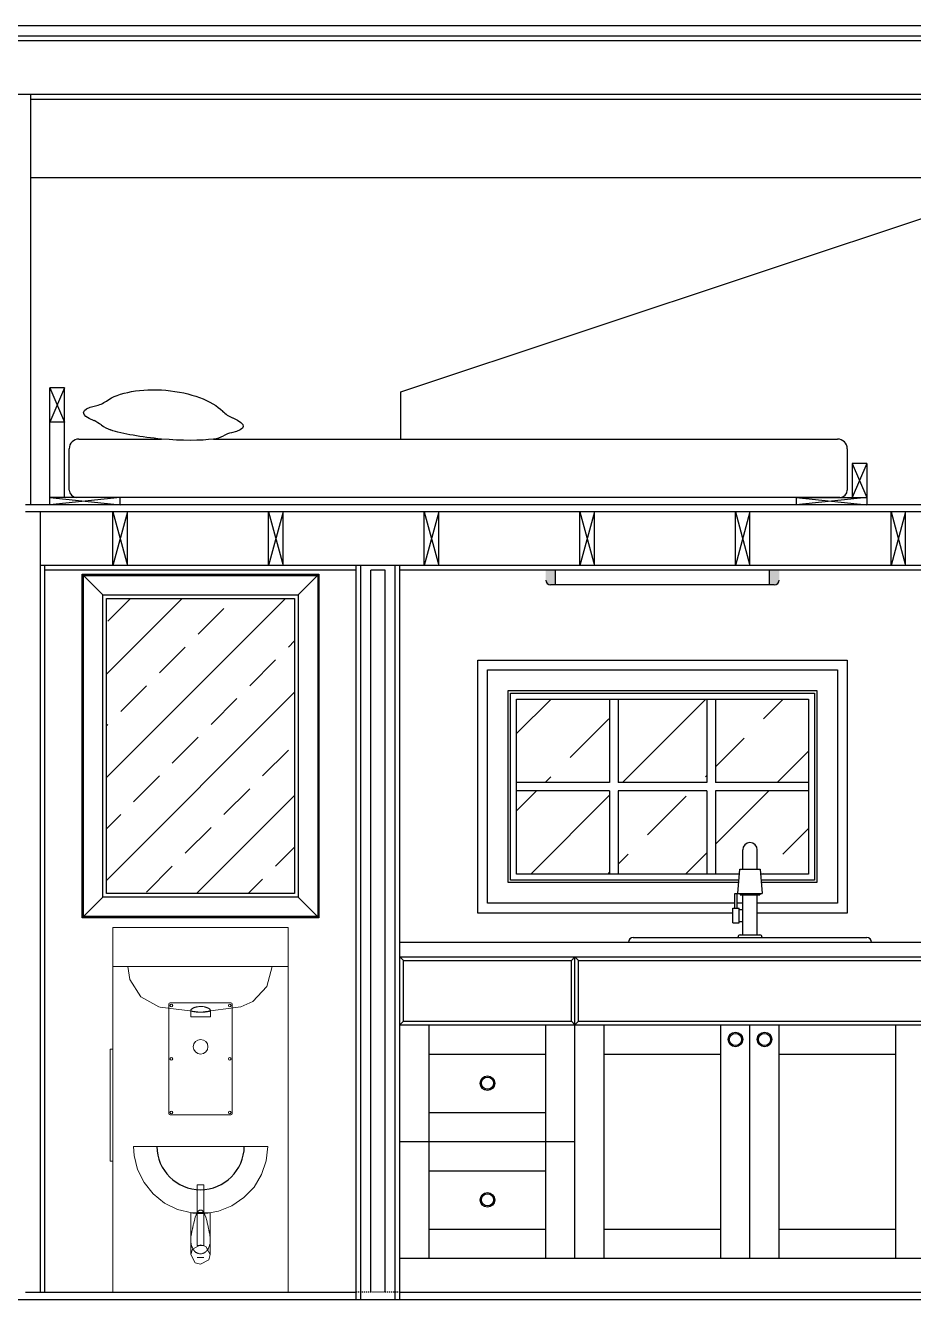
# Model space of a CAD drawing. Header units: inches. Extents: x -177 to 2825, y -2046 to -803.
# Drawn here: x 1730.5 to 1821.8, y -1318.2 to -1187.2 of the extents above; entities that cross this region are included whole.
import ezdxf

# ---------------------------------------------------------------- set-up
doc = ezdxf.new("R2010")
doc.units = ezdxf.units.IN
doc.header["$MEASUREMENT"] = 0
doc.linetypes.add('HIDDEN2', pattern=[0.1875, 0.125, -0.0625])
doc.layers.add('Hidden Line', color=7, linetype='HIDDEN2')
doc.layers.add('P-SANR-FIXT', color=7, linetype='Continuous', lineweight=9)

msp = doc.modelspace()

# ---------------------------------------------------------------- hatches: boundary and pattern name
h = msp.add_hatch(color=256)
h.dxf.hatch_style = 1
h.paths.add_polyline_path([(1784.02, -1243.22), (1785.02, -1243.22), (1785.02, -1244.72), (1784.52, -1244.72, -0.414214), (1784.02, -1244.22)])
h.paths.add_polyline_path([(1807.02, -1243.22), (1808.02, -1243.22), (1808.02, -1244.22, -0.414214), (1807.52, -1244.72), (1807.02, -1244.72)])
at = {"transparency": 33554687}
h = msp.add_hatch(dxfattribs=at)
h.set_pattern_fill('ANSI33', color=256, scale=30)
h.set_pattern_definition([(45, (433.048, -1626.328), (-5.3033, 5.3033), []), (45, (438.3515, -1626.328), (-5.3033, 5.3033), [3.75, -1.875])])
h.paths.add_polyline_path([(1758.2, -1246.12), (1738.85, -1246.12), (1738.85, -1276.47), (1758.2, -1276.47)])
h = msp.add_hatch()
h.set_pattern_fill('ANSI33', color=256, scale=45)
h.set_pattern_definition([(45, (183.589, -1791.476), (-7.95495, 7.95495), []), (45, (191.544, -1791.476), (-7.95495, 7.95495), [5.625, -2.8125])])
h.paths.add_polyline_path([(1801.46, -1265.03), (1801.46, -1256.47), (1811.02, -1256.47), (1811.02, -1265.03)])
h.paths.add_polyline_path([(1811.02, -1265.9), (1811.02, -1274.47), (1806.1, -1274.47), (1806.06, -1273.97), (1805.77, -1273.97), (1805.77, -1271.97, 1), (1804.27, -1271.97), (1804.27, -1273.97), (1803.98, -1273.97), (1803.94, -1274.47), (1801.46, -1274.47), (1801.46, -1265.9)])
h.paths.add_polyline_path([(1800.58, -1265.9), (1800.58, -1274.47), (1791.46, -1274.47), (1791.46, -1265.9)])
h.paths.add_polyline_path([(1800.58, -1256.47), (1800.58, -1265.03), (1791.46, -1265.03), (1791.46, -1256.47)])
h.paths.add_polyline_path([(1781.02, -1256.47), (1790.58, -1256.47), (1790.58, -1265.03), (1781.02, -1265.03)])
h.paths.add_polyline_path([(1781.02, -1274.47), (1781.02, -1265.9), (1790.58, -1265.9), (1790.58, -1274.47)])

# ---------------------------------------------------------------- linework, layer by layer
for p, q in [((1725.52, -1187.19), (1845.52, -1187.19)), ((1725.52, -1188.25), (1858.44, -1188.25)), ((1727.02, -1188.75), (1858.52, -1188.75)), ((1769.1, -1224.88), (1869.77, -1191.33)), ((1727.02, -1194.25), (1858.52, -1194.25)), ((1731.02, -1194.25), (1731.02, -1236.47)), ((1731.02, -1194.75), (1859.5, -1194.75)), ((1731.02, -1194.75), (1859.5, -1194.75)), ((1731.02, -1198.69), (1731.02, -1236.47)), ((1731.02, -1202.83), (1835.27, -1202.83)), ((1733.02, -1236.47), (1733.02, -1224.47)), ((1734.52, -1224.47), (1733.02, -1224.47)), ((1733.02, -1224.47), (1734.52, -1227.97)), ((1734.52, -1224.47), (1733.02, -1227.97)), ((1734.52, -1235.72), (1734.52, -1224.47)), ((1769.13, -1229.72), (1769.1, -1224.88)), ((1734.52, -1227.97), (1733.02, -1227.97)), ((1736.02, -1229.72), (1744.52, -1229.72)), ((1749.86, -1229.72), (1814.02, -1229.72)), ((1735.02, -1234.97), (1735.02, -1230.72)), ((1815.02, -1230.72), (1815.02, -1234.97)), ((1817.02, -1232.22), (1815.52, -1232.22)), ((1815.52, -1232.22), (1815.52, -1235.72)), ((1817.02, -1232.22), (1815.52, -1235.72)), ((1815.52, -1232.22), (1817.02, -1235.72)), ((1817.02, -1232.22), (1817.02, -1235.72)), ((1885.77, -1236.47), (1730.52, -1236.47)), ((1740.27, -1235.72), (1733.02, -1235.72)), ((1733.02, -1235.72), (1740.27, -1236.47)), ((1740.27, -1235.72), (1733.02, -1236.47)), ((1814.27, -1235.72), (1735.77, -1235.72)), ((1740.27, -1236.47), (1740.27, -1235.72)), ((1809.77, -1235.72), (1809.77, -1236.47)), ((1809.77, -1235.72), (1817.02, -1235.72)), ((1809.77, -1235.72), (1817.02, -1236.47)), ((1817.02, -1235.72), (1809.77, -1236.47)), ((1817.02, -1235.72), (1817.02, -1236.47)), ((1732.1, -1237.22), (1730.52, -1237.22)), ((1732.02, -1237.22), (1732.02, -1317.47)), ((1885.02, -1237.22), (1732.1, -1237.22)), ((1739.52, -1242.72), (1739.52, -1237.22)), ((1739.52, -1237.22), (1741.02, -1242.72)), ((1741.02, -1237.22), (1739.52, -1242.72)), ((1741.02, -1242.72), (1741.02, -1237.22)), ((1755.52, -1242.72), (1755.52, -1237.22)), ((1755.52, -1237.22), (1757.02, -1242.72)), ((1757.02, -1237.22), (1755.52, -1242.72)), ((1757.02, -1242.72), (1757.02, -1237.22)), ((1771.52, -1242.72), (1771.52, -1237.22)), ((1771.52, -1237.22), (1773.02, -1242.72)), ((1773.02, -1237.22), (1771.52, -1242.72)), ((1773.02, -1242.72), (1773.02, -1237.22)), ((1787.52, -1242.72), (1787.52, -1237.22)), ((1787.52, -1237.22), (1789.02, -1242.72)), ((1789.02, -1237.22), (1787.52, -1242.72)), ((1789.02, -1242.72), (1789.02, -1237.22)), ((1803.52, -1242.72), (1803.52, -1237.22)), ((1803.52, -1237.22), (1805.02, -1242.72)), ((1805.02, -1237.22), (1803.52, -1242.72)), ((1805.02, -1242.72), (1805.02, -1237.22)), ((1819.52, -1242.72), (1819.52, -1237.22)), ((1819.52, -1237.22), (1821.02, -1242.72)), ((1821.02, -1237.22), (1819.52, -1242.72)), ((1821.02, -1242.72), (1821.02, -1237.22)), ((1885.02, -1242.72), (1732.02, -1242.72)), ((1732.52, -1317.47), (1732.52, -1242.72)), ((1764.52, -1243.22), (1732.52, -1243.22)), ((1764.52, -1318.22), (1764.52, -1242.72)), ((1765.02, -1318.22), (1765.02, -1242.72)), ((1766.02, -1317.47), (1766.02, -1243.22)), ((1767.52, -1243.22), (1766.02, -1243.22)), ((1767.52, -1317.47), (1767.52, -1243.22)), ((1768.52, -1318.22), (1768.52, -1242.72)), ((1769.02, -1318.22), (1769.02, -1242.72)), ((1885.02, -1243.22), (1769.02, -1243.22)), ((1785.02, -1244.72), (1785.02, -1243.22)), ((1807.02, -1244.72), (1807.02, -1243.22)), ((1738.47, -1245.74), (1736.35, -1243.62)), ((1758.57, -1245.74), (1760.7, -1243.62)), ((1807.52, -1244.72), (1784.52, -1244.72)), ((1790.58, -1256.47), (1790.58, -1265.03)), ((1791.46, -1256.47), (1791.46, -1265.03)), ((1800.58, -1256.47), (1800.58, -1265.03)), ((1801.46, -1256.47), (1801.46, -1265.03)), ((1790.58, -1265.03), (1781.02, -1265.03)), ((1800.58, -1265.03), (1791.46, -1265.03)), ((1811.02, -1265.03), (1801.46, -1265.03)), ((1790.58, -1265.9), (1781.02, -1265.9)), ((1790.58, -1265.9), (1790.58, -1274.47)), ((1791.46, -1265.9), (1791.46, -1274.47)), ((1800.58, -1265.9), (1791.46, -1265.9)), ((1800.58, -1265.9), (1800.58, -1274.47)), ((1801.46, -1265.9), (1801.46, -1274.47)), ((1811.02, -1265.9), (1801.46, -1265.9)), ((1804.27, -1273.97), (1804.27, -1271.97)), ((1805.77, -1273.97), (1805.77, -1271.97)), ((1803.77, -1276.47), (1803.98, -1273.97)), ((1803.98, -1273.97), (1806.06, -1273.97)), ((1806.06, -1273.97), (1806.27, -1276.47)), ((1738.47, -1276.84), (1736.35, -1278.97)), ((1758.57, -1276.84), (1760.7, -1278.97)), ((1803.46, -1276.47), (1803.71, -1276.47)), ((1803.46, -1277.97), (1803.46, -1276.47)), ((1803.71, -1277.97), (1803.71, -1276.47)), ((1803.77, -1276.47), (1806.27, -1276.47)), ((1804.02, -1276.47), (1804.02, -1276.59)), ((1804.02, -1276.59), (1806.02, -1276.59)), ((1804.27, -1280.72), (1804.27, -1276.59)), ((1805.77, -1280.72), (1805.77, -1276.59)), ((1806.02, -1276.47), (1806.02, -1276.59)), ((1803.27, -1277.97), (1803.9, -1277.97)), ((1803.27, -1279.47), (1803.27, -1277.97)), ((1803.9, -1279.47), (1803.9, -1277.97)), ((1803.9, -1278.09), (1804.27, -1278.09)), ((1803.27, -1279.47), (1803.9, -1279.47)), ((1803.9, -1279.34), (1804.27, -1279.34)), ((1793.02, -1280.97), (1817.02, -1280.97)), ((1803.77, -1280.97), (1803.77, -1280.97)), ((1804.02, -1280.72), (1806.02, -1280.72)), ((1806.27, -1280.97), (1806.27, -1280.97)), ((1769.02, -1281.47), (1823.02, -1281.47)), ((1792.52, -1281.47), (1792.52, -1281.47)), ((1817.52, -1281.47), (1817.52, -1281.47)), ((1769.02, -1282.97), (1823.02, -1282.97)), ((1769.4, -1283.34), (1769.02, -1282.97)), ((1769.4, -1283.34), (1786.65, -1283.34)), ((1769.4, -1289.59), (1769.4, -1283.34)), ((1786.65, -1283.34), (1787.02, -1282.97)), ((1786.65, -1289.59), (1786.65, -1283.34)), ((1787.02, -1313.97), (1787.02, -1282.97)), ((1787.4, -1283.34), (1787.02, -1282.97)), ((1787.4, -1289.59), (1787.4, -1283.34)), ((1787.4, -1283.34), (1822.65, -1283.34)), ((1769.4, -1289.59), (1769.02, -1289.97)), ((1769.02, -1289.97), (1787.02, -1289.97)), ((1769.4, -1289.59), (1786.65, -1289.59)), ((1772.02, -1313.97), (1772.02, -1289.97)), ((1784.02, -1301.97), (1784.02, -1289.97)), ((1786.65, -1289.59), (1787.02, -1289.97)), ((1787.4, -1289.59), (1787.02, -1289.97)), ((1787.02, -1289.97), (1823.02, -1289.97)), ((1787.4, -1289.59), (1822.65, -1289.59)), ((1790.02, -1313.97), (1790.02, -1289.97)), ((1802.02, -1313.97), (1802.02, -1289.97)), ((1805.02, -1313.97), (1805.02, -1289.97)), ((1808.02, -1313.97), (1808.02, -1289.97)), ((1820.02, -1313.97), (1820.02, -1289.97)), ((1772.02, -1292.97), (1784.02, -1292.97)), ((1790.02, -1292.97), (1802.02, -1292.97)), ((1808.02, -1292.97), (1820.02, -1292.97)), ((1772.02, -1298.97), (1784.02, -1298.97)), ((1769.02, -1301.97), (1787.02, -1301.97)), ((1784.02, -1313.97), (1784.02, -1301.97)), ((1772.02, -1304.97), (1784.02, -1304.97)), ((1772.02, -1310.97), (1784.02, -1310.97)), ((1790.02, -1310.97), (1802.02, -1310.97)), ((1808.02, -1310.97), (1820.02, -1310.97)), ((1769.02, -1313.97), (1787.02, -1313.97)), ((1787.02, -1313.97), (1823.02, -1313.97)), ((1730.52, -1317.47), (1764.52, -1317.47)), ((1769.02, -1317.47), (1897.02, -1317.47)), ((1727.02, -1318.22), (1897.02, -1318.22)), ((1769.02, -1318.22), (2008.52, -1318.22))]:
    msp.add_line(p, q)
for points in [[(1736.35, -1278.97), (1736.35, -1243.62), (1760.7, -1243.62), (1760.7, -1278.97)], [(1736.47, -1278.84), (1736.47, -1243.74), (1760.57, -1243.74), (1760.57, -1278.84)], [(1738.47, -1276.84), (1738.47, -1245.74), (1758.57, -1245.74), (1758.57, -1276.84)], [(1738.85, -1276.47), (1738.85, -1246.12), (1758.2, -1246.12), (1758.2, -1276.47)]]:
    msp.add_lwpolyline(points, close=True)
for points in [[(1803.27, -1278.47), (1777.02, -1278.47), (1777.02, -1252.47), (1815.02, -1252.47), (1815.02, -1278.47), (1805.77, -1278.47)], [(1803.46, -1277.47), (1778.02, -1277.47), (1778.02, -1253.47), (1814.02, -1253.47), (1814.02, -1277.47), (1805.77, -1277.47)], [(1803.87, -1275.34), (1780.15, -1275.34), (1780.15, -1255.59), (1811.9, -1255.59), (1811.9, -1275.34), (1806.18, -1275.34)], [(1803.89, -1275.09), (1780.4, -1275.09), (1780.4, -1255.84), (1811.65, -1255.84), (1811.65, -1275.09), (1806.16, -1275.09)], [(1803.94, -1274.47), (1781.02, -1274.47), (1781.02, -1256.47), (1811.02, -1256.47), (1811.02, -1274.47), (1806.1, -1274.47)], [(1804.27, -1277.47), (1803.71, -1277.47)]]:
    msp.add_lwpolyline(points)
for centre, radius in [((1803.52, -1291.47), 0.75), ((1803.52, -1291.47), 0.625), ((1806.52, -1291.47), 0.75), ((1806.52, -1291.47), 0.625), ((1778.02, -1295.97), 0.75), ((1778.02, -1295.97), 0.625), ((1778.02, -1307.97), 0.75), ((1778.02, -1307.97), 0.625)]:
    msp.add_circle(centre, radius)
for centre, radius, start, end in [((1737.08, -1223.38), 3, 282.0162, 305.9319), ((1752.95, -1224.77), 3, 224.0206, 247.9363), ((1733.5, -1235.65), 8.82, 56.8412, 62.4626), ((1740.19, -1225.93), 3, 231.3675, 251.9671), ((1736.02, -1230.72), 1, 90, 180), ((1749.45, -1226.74), 3, 277.9854, 298.585), ((1752.32, -1232.01), 3, 102.0162, 118.585), ((1814.02, -1230.72), 1, 0, 90), ((1735.77, -1234.97), 0.75, 180, 270), ((1814.27, -1234.97), 0.75, 270, 0), ((1784.52, -1244.22), 0.5, 180, 270), ((1807.52, -1244.22), 0.5, 270, 0), ((1805.02, -1271.97), 0.75, 0, 180), ((1793.02, -1281.47), 0.5, 90, 180), ((1804.02, -1280.97), 0.25, 90, 180), ((1806.02, -1280.97), 0.25, 0, 90), ((1817.02, -1281.47), 0.5, 0, 90), ((1748.52, -1302.42), 4.5, 180.5706, 359.4294)]:
    msp.add_arc(centre, radius, start, end)
at = {"extrusion": (0, 0, -1)}
for centre, major_axis, ratio, start_param, end_param in [((1744.7, -1227.7), (-6.72, 0.59), 0.44486, 6.756826, 8.951138), ((1744.7, -1227.7), (8.21, -0.72), 0.181957, 8.889022, 9.960533), ((1744.7, -1227.7), (8.21, -0.72), 0.181957, 5.74743, 6.818941), ((1744.63, -1228.51), (-6.72, 0.59), 0.179804, 3.802928, 5.62185)]:
    msp.add_ellipse(centre, major_axis=major_axis, ratio=ratio, start_param=start_param, end_param=end_param, dxfattribs=at)
at = {"layer": 'Hidden Line', "ltscale": 0.5}
msp.add_line((1769.02, -1317.47), (1764.52, -1317.47), dxfattribs=at)
at = {"layer": 'P-SANR-FIXT'}
for p, q in [((1739.52, -1317.47), (1739.52, -1279.97)), ((1739.52, -1279.97), (1739.52, -1279.97)), ((1739.52, -1279.97), (1739.52, -1283.97)), ((1757.52, -1279.97), (1739.52, -1279.97)), ((1739.52, -1279.97), (1739.52, -1317.47)), ((1757.52, -1279.97), (1739.52, -1279.97)), ((1739.52, -1279.97), (1739.52, -1279.97)), ((1739.52, -1279.97), (1757.52, -1279.97)), ((1739.52, -1279.97), (1757.52, -1279.97)), ((1739.52, -1283.97), (1739.52, -1279.97)), ((1757.52, -1317.47), (1757.52, -1279.97)), ((1757.52, -1283.97), (1757.52, -1279.97)), ((1757.52, -1279.97), (1757.52, -1279.97)), ((1757.52, -1279.97), (1757.52, -1317.47)), ((1757.52, -1279.97), (1757.52, -1279.97)), ((1757.52, -1279.97), (1757.52, -1283.97)), ((1739.57, -1283.97), (1739.52, -1283.97)), ((1739.52, -1283.97), (1739.52, -1283.97)), ((1739.52, -1283.97), (1757.52, -1283.97)), ((1739.52, -1317.47), (1739.52, -1283.97)), ((1739.52, -1283.97), (1739.57, -1283.97)), ((1739.52, -1283.97), (1739.52, -1283.97)), ((1757.52, -1283.97), (1739.52, -1283.97)), ((1744.72, -1283.97), (1739.57, -1283.97)), ((1739.57, -1283.97), (1744.72, -1283.97)), ((1741.03, -1283.97), (1744.23, -1283.97)), ((1744.23, -1283.97), (1741.03, -1283.97)), ((1744.23, -1283.97), (1741.03, -1283.97)), ((1741.03, -1283.97), (1744.23, -1283.97)), ((1744.23, -1283.97), (1752.68, -1283.97)), ((1752.68, -1283.97), (1744.23, -1283.97)), ((1744.23, -1283.97), (1752.68, -1283.97)), ((1752.68, -1283.97), (1744.23, -1283.97)), ((1744.84, -1283.97), (1744.72, -1283.97)), ((1744.72, -1283.97), (1744.84, -1283.97)), ((1752.2, -1283.97), (1744.84, -1283.97)), ((1744.84, -1283.97), (1752.2, -1283.97)), ((1752.32, -1283.97), (1752.2, -1283.97)), ((1752.2, -1283.97), (1752.32, -1283.97)), ((1757.47, -1283.97), (1752.32, -1283.97)), ((1752.32, -1283.97), (1757.47, -1283.97)), ((1752.68, -1283.97), (1755.87, -1283.97)), ((1755.87, -1283.97), (1752.68, -1283.97)), ((1752.68, -1283.97), (1755.87, -1283.97)), ((1755.87, -1283.97), (1752.68, -1283.97)), ((1757.52, -1283.97), (1757.47, -1283.97)), ((1757.47, -1283.97), (1757.52, -1283.97)), ((1757.52, -1283.97), (1757.52, -1283.97)), ((1757.52, -1283.97), (1757.52, -1283.97)), ((1757.52, -1283.97), (1757.52, -1317.47)), ((1745.27, -1287.84), (1745.27, -1299.09)), ((1745.27, -1299.09), (1745.27, -1287.84)), ((1745.27, -1287.84), (1745.27, -1299.09)), ((1745.27, -1299.09), (1745.27, -1287.84)), ((1751.65, -1287.72), (1745.4, -1287.72)), ((1745.4, -1287.72), (1751.65, -1287.72)), ((1751.65, -1287.72), (1745.4, -1287.72)), ((1745.4, -1287.72), (1751.65, -1287.72)), ((1751.77, -1299.09), (1751.77, -1287.84)), ((1751.77, -1287.84), (1751.77, -1299.09)), ((1751.77, -1299.09), (1751.77, -1287.84)), ((1751.77, -1287.84), (1751.77, -1299.09)), ((1747.53, -1289.15), (1747.53, -1288.47)), ((1747.53, -1289.15), (1749.53, -1289.15)), ((1749.53, -1289.15), (1747.53, -1289.15)), ((1747.53, -1289.15), (1749.53, -1289.15)), ((1749.53, -1289.15), (1747.53, -1289.15)), ((1749.53, -1288.46), (1749.53, -1289.15)), ((1739.2, -1292.57), (1739.22, -1292.57)), ((1739.2, -1292.57), (1739.22, -1292.57)), ((1739.2, -1292.72), (1739.2, -1292.72)), ((1739.2, -1292.72), (1739.2, -1292.72)), ((1739.2, -1292.72), (1739.2, -1292.72)), ((1739.2, -1292.72), (1739.2, -1292.72)), ((1739.2, -1292.72), (1739.2, -1292.72)), ((1739.2, -1292.72), (1739.2, -1292.72)), ((1739.2, -1292.72), (1739.2, -1292.72)), ((1739.2, -1292.72), (1739.2, -1292.72)), ((1739.22, -1292.86), (1739.2, -1292.86)), ((1739.22, -1292.86), (1739.2, -1292.86)), ((1739.22, -1292.59), (1739.22, -1292.47)), ((1739.22, -1292.47), (1739.22, -1292.47)), ((1739.22, -1292.47), (1739.22, -1292.59)), ((1739.22, -1292.47), (1739.22, -1292.59)), ((1739.22, -1292.47), (1739.22, -1292.47)), ((1739.22, -1292.47), (1739.52, -1292.47)), ((1739.22, -1292.59), (1739.22, -1292.47)), ((1739.22, -1303.84), (1739.22, -1292.59)), ((1739.22, -1292.59), (1739.22, -1303.84)), ((1739.22, -1292.59), (1739.22, -1303.84)), ((1739.22, -1303.84), (1739.22, -1292.59)), ((1739.22, -1292.72), (1739.22, -1292.72)), ((1739.22, -1292.72), (1739.22, -1292.72)), ((1739.22, -1292.72), (1739.22, -1292.72)), ((1739.22, -1292.72), (1739.22, -1292.72)), ((1739.22, -1292.72), (1739.22, -1292.72)), ((1739.22, -1292.72), (1739.22, -1292.72)), ((1739.22, -1292.72), (1739.22, -1292.72)), ((1739.22, -1292.72), (1739.22, -1292.72)), ((1739.52, -1292.59), (1739.52, -1292.47)), ((1739.52, -1292.47), (1739.52, -1292.47)), ((1739.52, -1292.47), (1739.52, -1292.59)), ((1739.52, -1292.59), (1739.52, -1292.47)), ((1739.52, -1292.47), (1739.52, -1292.47)), ((1739.52, -1292.47), (1739.52, -1292.59)), ((1739.52, -1303.84), (1739.52, -1292.59)), ((1739.52, -1292.59), (1739.52, -1303.84)), ((1739.52, -1303.84), (1739.52, -1292.59)), ((1739.52, -1292.59), (1739.52, -1303.84)), ((1739.2, -1298.07), (1739.22, -1298.07)), ((1739.2, -1298.07), (1739.22, -1298.07)), ((1739.2, -1298.22), (1739.2, -1298.22)), ((1739.2, -1298.22), (1739.2, -1298.22)), ((1739.2, -1298.22), (1739.2, -1298.22)), ((1739.2, -1298.22), (1739.2, -1298.22)), ((1739.2, -1298.22), (1739.2, -1298.22)), ((1739.2, -1298.22), (1739.2, -1298.22)), ((1739.2, -1298.22), (1739.2, -1298.22)), ((1739.2, -1298.22), (1739.2, -1298.22)), ((1739.22, -1298.36), (1739.2, -1298.36)), ((1739.22, -1298.36), (1739.2, -1298.36)), ((1739.22, -1298.22), (1739.22, -1298.22)), ((1739.22, -1298.22), (1739.22, -1298.22)), ((1739.22, -1298.22), (1739.22, -1298.22)), ((1739.22, -1298.22), (1739.22, -1298.22)), ((1739.22, -1298.22), (1739.22, -1298.22)), ((1739.22, -1298.22), (1739.22, -1298.22)), ((1739.22, -1298.22), (1739.22, -1298.22)), ((1739.22, -1298.22), (1739.22, -1298.22)), ((1745.4, -1299.22), (1751.65, -1299.22)), ((1751.65, -1299.22), (1745.4, -1299.22)), ((1745.4, -1299.22), (1751.65, -1299.22)), ((1751.65, -1299.22), (1745.4, -1299.22)), ((1739.2, -1303.57), (1739.22, -1303.57)), ((1739.2, -1303.57), (1739.22, -1303.57)), ((1739.2, -1303.72), (1739.2, -1303.72)), ((1739.2, -1303.72), (1739.2, -1303.72)), ((1739.2, -1303.72), (1739.2, -1303.72)), ((1739.2, -1303.72), (1739.2, -1303.72)), ((1739.2, -1303.72), (1739.2, -1303.72)), ((1739.2, -1303.72), (1739.2, -1303.72)), ((1739.2, -1303.72), (1739.2, -1303.72)), ((1739.2, -1303.72), (1739.2, -1303.72)), ((1739.22, -1303.72), (1739.22, -1303.72)), ((1739.22, -1303.72), (1739.22, -1303.72)), ((1739.22, -1303.72), (1739.22, -1303.72)), ((1739.22, -1303.72), (1739.22, -1303.72)), ((1739.22, -1303.72), (1739.22, -1303.72)), ((1739.22, -1303.72), (1739.22, -1303.72)), ((1739.22, -1303.72), (1739.22, -1303.72)), ((1739.22, -1303.72), (1739.22, -1303.72)), ((1743.41, -1302.47), (1741.62, -1302.47)), ((1741.62, -1302.47), (1744.38, -1302.47)), ((1741.62, -1302.47), (1743.41, -1302.47)), ((1744.38, -1302.47), (1741.62, -1302.47)), ((1745.59, -1302.47), (1743.41, -1302.47)), ((1743.41, -1302.47), (1745.59, -1302.47)), ((1744.12, -1302.47), (1746.89, -1302.47)), ((1752.93, -1302.47), (1744.12, -1302.47)), ((1752.93, -1302.47), (1744.12, -1302.47)), ((1746.89, -1302.47), (1744.12, -1302.47)), ((1744.38, -1302.47), (1744.9, -1302.47)), ((1744.9, -1302.47), (1744.38, -1302.47)), ((1752.15, -1302.47), (1744.9, -1302.47)), ((1744.9, -1302.47), (1744.9, -1302.47)), ((1744.9, -1302.47), (1752.15, -1302.47)), ((1744.9, -1302.47), (1744.9, -1302.47)), ((1746.89, -1302.47), (1750.15, -1302.47)), ((1750.15, -1302.47), (1746.89, -1302.47)), ((1750.15, -1302.47), (1752.93, -1302.47)), ((1752.93, -1302.47), (1750.15, -1302.47)), ((1753.64, -1302.47), (1751.45, -1302.47)), ((1751.45, -1302.47), (1753.64, -1302.47)), ((1752.15, -1302.47), (1752.15, -1302.47)), ((1752.15, -1302.47), (1752.66, -1302.47)), ((1752.66, -1302.47), (1752.15, -1302.47)), ((1752.15, -1302.47), (1752.15, -1302.47)), ((1752.66, -1302.47), (1755.43, -1302.47)), ((1755.43, -1302.47), (1752.66, -1302.47)), ((1755.43, -1302.47), (1753.64, -1302.47)), ((1753.64, -1302.47), (1755.43, -1302.47)), ((1739.22, -1303.86), (1739.2, -1303.86)), ((1739.22, -1303.86), (1739.2, -1303.86)), ((1739.22, -1303.84), (1739.22, -1303.97)), ((1739.22, -1303.97), (1739.22, -1303.84)), ((1739.22, -1303.97), (1739.22, -1303.84)), ((1739.22, -1303.84), (1739.22, -1303.97)), ((1739.22, -1303.97), (1739.22, -1303.97)), ((1739.52, -1303.97), (1739.22, -1303.97)), ((1739.22, -1303.97), (1739.22, -1303.97)), ((1739.52, -1303.97), (1739.52, -1303.84)), ((1739.52, -1303.84), (1739.52, -1303.97)), ((1739.52, -1303.84), (1739.52, -1303.97)), ((1739.52, -1303.97), (1739.52, -1303.84)), ((1739.52, -1303.97), (1739.52, -1303.97)), ((1739.52, -1303.97), (1739.52, -1303.97)), ((1748.18, -1306.42), (1748.18, -1309.36)), ((1748.18, -1312.67), (1748.18, -1306.42)), ((1748.18, -1306.42), (1748.18, -1312.67)), ((1748.86, -1306.42), (1748.18, -1306.42)), ((1748.18, -1306.42), (1748.86, -1306.42)), ((1748.86, -1306.42), (1748.18, -1306.42)), ((1748.18, -1309.36), (1748.18, -1306.42)), ((1748.18, -1306.42), (1748.86, -1306.42)), ((1748.86, -1306.42), (1748.86, -1312.67)), ((1748.86, -1309.36), (1748.86, -1306.42)), ((1748.86, -1312.67), (1748.86, -1306.42)), ((1748.86, -1306.42), (1748.86, -1309.36)), ((1748.18, -1309.32), (1748.18, -1309.28)), ((1748.18, -1309.28), (1748.18, -1312.67)), ((1748.18, -1312.67), (1748.18, -1309.28)), ((1748.18, -1309.28), (1748.86, -1309.28)), ((1748.18, -1309.28), (1748.18, -1309.32)), ((1748.86, -1309.28), (1748.18, -1309.28)), ((1748.18, -1309.36), (1748.18, -1309.32)), ((1748.18, -1309.32), (1748.18, -1309.36)), ((1748.86, -1309.36), (1748.18, -1309.36)), ((1748.18, -1309.36), (1748.86, -1309.36)), ((1748.86, -1312.67), (1748.86, -1309.28)), ((1748.86, -1309.28), (1748.86, -1309.32)), ((1748.86, -1309.28), (1748.86, -1312.67)), ((1748.86, -1309.32), (1748.86, -1309.28)), ((1748.86, -1309.32), (1748.86, -1309.36)), ((1748.86, -1309.36), (1748.86, -1309.32)), ((1748.18, -1312.67), (1748.86, -1312.67)), ((1748.86, -1312.67), (1748.18, -1312.67)), ((1748.86, -1313.9), (1748.18, -1313.9)), ((1739.52, -1317.47), (1739.52, -1317.47)), ((1739.52, -1317.47), (1739.57, -1317.47)), ((1757.52, -1317.47), (1739.52, -1317.47)), ((1739.57, -1317.47), (1739.52, -1317.47)), ((1739.52, -1317.47), (1739.52, -1317.47)), ((1739.52, -1317.47), (1757.52, -1317.47)), ((1739.57, -1317.47), (1744.72, -1317.47)), ((1744.72, -1317.47), (1739.57, -1317.47)), ((1744.72, -1317.47), (1744.84, -1317.47)), ((1744.84, -1317.47), (1744.72, -1317.47)), ((1744.84, -1317.47), (1752.2, -1317.47)), ((1752.2, -1317.47), (1744.84, -1317.47)), ((1752.2, -1317.47), (1752.32, -1317.47)), ((1752.32, -1317.47), (1752.2, -1317.47)), ((1752.32, -1317.47), (1757.47, -1317.47)), ((1757.47, -1317.47), (1752.32, -1317.47)), ((1757.47, -1317.47), (1757.52, -1317.47)), ((1757.52, -1317.47), (1757.47, -1317.47)), ((1757.52, -1317.47), (1757.52, -1317.47)), ((1757.52, -1317.47), (1757.52, -1317.47))]:
    msp.add_line(p, q, dxfattribs=at)
for points in [[(1744.23, -1288.12), (1742.37, -1287.08), (1741.24, -1285.29), (1741.03, -1283.97)], [(1755.87, -1283.97), (1755.35, -1286.02), (1753.9, -1287.58), (1752.68, -1288.12)], [(1752.68, -1288.12), (1748.53, -1288.67), (1744.37, -1288.16), (1744.23, -1288.12)], [(1747.61, -1309.31), (1746.15, -1308.95), (1744.81, -1308.29), (1743.65, -1307.36), (1742.71, -1306.19), (1742.04, -1304.86), (1741.68, -1303.41), (1741.62, -1302.47)], [(1751.45, -1302.47), (1750.6, -1302.47), (1749.6, -1302.47), (1748.52, -1302.47), (1747.44, -1302.47), (1746.44, -1302.47), (1745.59, -1302.47)], [(1751.45, -1302.47), (1750.6, -1302.47), (1749.6, -1302.47), (1748.52, -1302.47), (1747.44, -1302.47), (1746.44, -1302.47), (1745.59, -1302.47)], [(1755.43, -1302.47), (1755.27, -1303.95), (1754.79, -1305.37), (1754.02, -1306.65), (1752.99, -1307.73), (1751.75, -1308.57), (1750.36, -1309.12), (1749.44, -1309.31)], [(1747.52, -1313.59), (1747.52, -1313.07), (1747.52, -1311.64), (1747.52, -1309.71), (1747.52, -1309.29)], [(1748.52, -1309.01), (1748.41, -1309.04), (1748.29, -1309.13), (1748.19, -1309.28), (1748.08, -1309.5), (1747.98, -1309.76), (1747.89, -1310.09), (1747.8, -1310.45)], [(1747.8, -1310.45), (1747.89, -1310.09), (1747.98, -1309.76), (1748.08, -1309.5), (1748.19, -1309.28), (1748.29, -1309.13), (1748.41, -1309.04), (1748.52, -1309.01)], [(1749.24, -1310.45), (1749.16, -1310.09), (1749.06, -1309.76), (1748.96, -1309.5), (1748.86, -1309.28), (1748.75, -1309.13), (1748.64, -1309.04), (1748.52, -1309.01)], [(1748.52, -1309.01), (1748.64, -1309.04), (1748.75, -1309.13), (1748.86, -1309.28), (1748.96, -1309.5), (1749.06, -1309.76), (1749.16, -1310.09), (1749.24, -1310.45)], [(1749.52, -1309.29), (1749.52, -1311.27), (1749.52, -1312.84), (1749.52, -1313.57), (1749.52, -1313.59)], [(1747.52, -1312.09), (1747.52, -1313.3), (1747.52, -1313.59)], [(1748.52, -1312.59), (1747.68, -1313.05), (1747.52, -1313.59)], [(1749.52, -1313.59), (1749.06, -1312.75), (1748.52, -1312.59)], [(1749.52, -1313.59), (1749.52, -1313.07), (1749.52, -1312.09)], [(1747.52, -1313.59), (1747.98, -1314.43), (1748.52, -1314.59)], [(1748.52, -1314.59), (1749.36, -1314.13), (1749.52, -1313.59)]]:
    msp.add_lwpolyline(points, dxfattribs=at)
for centre, radius, start, end in [((1745.4, -1287.84), 0.125, 90, 180), ((1745.4, -1287.84), 0.125, 90, 180), ((1745.4, -1287.84), 0.125, 90, 180), ((1745.4, -1287.84), 0.125, 90, 180), ((1745.52, -1287.97), 0.14, 0, 180), ((1745.52, -1287.97), 0.14, 0, 180), ((1745.52, -1287.97), 0.14, 0, 180), ((1745.52, -1287.97), 0.14, 0, 180), ((1745.52, -1287.97), 0.14, 180, 0), ((1745.52, -1287.97), 0.14, 180, 0), ((1745.52, -1287.97), 0.14, 180, 0), ((1745.52, -1287.97), 0.14, 180, 0), ((1751.52, -1287.97), 0.14, 0, 180), ((1751.52, -1287.97), 0.14, 0, 180), ((1751.52, -1287.97), 0.14, 0, 180), ((1751.52, -1287.97), 0.14, 0, 180), ((1751.52, -1287.97), 0.14, 180, 0), ((1751.52, -1287.97), 0.14, 180, 0), ((1751.52, -1287.97), 0.14, 180, 0), ((1751.52, -1287.97), 0.14, 180, 0), ((1751.65, -1287.84), 0.125, 0, 90), ((1751.65, -1287.84), 0.125, 0, 90), ((1751.65, -1287.84), 0.125, 0, 90), ((1751.65, -1287.84), 0.125, 0, 90), ((1748.53, -1292.22), 0.75, 0, 180), ((1748.53, -1292.22), 0.75, 0, 180), ((1748.53, -1292.22), 0.75, 0, 180), ((1748.53, -1292.22), 0.75, 0, 180), ((1748.53, -1292.22), 0.75, 180, 0), ((1748.53, -1292.22), 0.75, 180, 0), ((1748.53, -1292.22), 0.75, 180, 0), ((1748.53, -1292.22), 0.75, 180, 0), ((1745.52, -1293.47), 0.14, 0, 180), ((1745.52, -1293.47), 0.14, 0, 180), ((1745.52, -1293.47), 0.14, 0, 180), ((1745.52, -1293.47), 0.14, 0, 180), ((1745.52, -1293.47), 0.14, 180, 0), ((1745.52, -1293.47), 0.14, 180, 0), ((1745.52, -1293.47), 0.14, 180, 0), ((1745.52, -1293.47), 0.14, 180, 0), ((1751.52, -1293.47), 0.14, 0, 180), ((1751.52, -1293.47), 0.14, 0, 180), ((1751.52, -1293.47), 0.14, 0, 180), ((1751.52, -1293.47), 0.14, 0, 180), ((1751.52, -1293.47), 0.14, 180, 0), ((1751.52, -1293.47), 0.14, 180, 0), ((1751.52, -1293.47), 0.14, 180, 0), ((1751.52, -1293.47), 0.14, 180, 0), ((1745.4, -1299.09), 0.125, 180, 270), ((1745.4, -1299.09), 0.125, 180, 270), ((1745.4, -1299.09), 0.125, 180, 270), ((1745.4, -1299.09), 0.125, 180, 270), ((1745.52, -1298.97), 0.14, 0, 180), ((1745.52, -1298.97), 0.14, 0, 180), ((1745.52, -1298.97), 0.14, 0, 180), ((1745.52, -1298.97), 0.14, 0, 180), ((1745.52, -1298.97), 0.14, 180, 0), ((1745.52, -1298.97), 0.14, 180, 0), ((1745.52, -1298.97), 0.14, 180, 0), ((1745.52, -1298.97), 0.14, 180, 0), ((1751.52, -1298.97), 0.14, 0, 180), ((1751.52, -1298.97), 0.14, 0, 180), ((1751.52, -1298.97), 0.14, 0, 180), ((1751.52, -1298.97), 0.14, 0, 180), ((1751.52, -1298.97), 0.14, 180, 0), ((1751.52, -1298.97), 0.14, 180, 0), ((1751.52, -1298.97), 0.14, 180, 0), ((1751.52, -1298.97), 0.14, 180, 0), ((1751.65, -1299.09), 0.125, 270, 0), ((1751.65, -1299.09), 0.125, 270, 0), ((1751.65, -1299.09), 0.125, 270, 0), ((1751.65, -1299.09), 0.125, 270, 0)]:
    msp.add_arc(centre, radius, start, end, dxfattribs=at)
for points, start_tangent, end_tangent in [([(1747.53, -1288.47), (1747.54, -1288.42), (1747.59, -1288.36), (1747.62, -1288.33), (1747.66, -1288.31), (1747.7, -1288.28), (1747.76, -1288.25), (1747.81, -1288.22), (1747.88, -1288.2), (1747.94, -1288.17), (1748.02, -1288.15), (1748.1, -1288.13), (1748.18, -1288.12), (1748.35, -1288.09), (1748.53, -1288.08), (1748.71, -1288.09), (1748.88, -1288.11), (1748.96, -1288.13), (1749.04, -1288.15), (1749.11, -1288.17), (1749.18, -1288.19), (1749.24, -1288.22), (1749.3, -1288.24), (1749.35, -1288.27), (1749.4, -1288.3), (1749.44, -1288.32), (1749.47, -1288.35), (1749.51, -1288.41), (1749.53, -1288.46)], (0, 1), (0, -1)), ([(1747.53, -1288.47), (1747.54, -1288.42), (1747.59, -1288.36), (1747.62, -1288.33), (1747.66, -1288.31), (1747.7, -1288.28), (1747.76, -1288.25), (1747.81, -1288.22), (1747.88, -1288.2), (1747.94, -1288.17), (1748.02, -1288.15), (1748.1, -1288.13), (1748.18, -1288.12), (1748.35, -1288.09), (1748.53, -1288.08), (1748.71, -1288.09), (1748.88, -1288.11), (1748.96, -1288.13), (1749.04, -1288.15), (1749.11, -1288.17), (1749.18, -1288.19), (1749.24, -1288.22), (1749.3, -1288.24), (1749.35, -1288.27), (1749.4, -1288.3), (1749.44, -1288.32), (1749.47, -1288.35), (1749.51, -1288.41), (1749.53, -1288.46)], (0, 1), (0, -1)), ([(1749.53, -1288.46), (1749.48, -1288.54), (1749.34, -1288.6), (1749.12, -1288.64), (1748.84, -1288.66), (1748.53, -1288.66), (1748.22, -1288.66), (1747.94, -1288.64), (1747.72, -1288.6), (1747.58, -1288.55), (1747.53, -1288.47)], (0, -1), (0, 1)), ([(1749.53, -1288.46), (1749.48, -1288.54), (1749.34, -1288.6), (1749.12, -1288.64), (1748.84, -1288.66), (1748.53, -1288.66), (1748.22, -1288.66), (1747.94, -1288.64), (1747.72, -1288.6), (1747.58, -1288.55), (1747.53, -1288.47)], (0, -1), (0, 1)), ([(1748.52, -1309.3), (1748.2, -1309.3), (1748.05, -1309.3), (1747.91, -1309.3), (1747.79, -1309.29), (1747.68, -1309.29), (1747.61, -1309.29), (1747.55, -1309.29), (1747.53, -1309.29), (1747.52, -1309.3), (1747.61, -1309.31)], (-1, -0.000829), (0.991162, -0.132659)), ([(1747.61, -1309.31), (1747.52, -1309.3), (1747.53, -1309.29), (1747.55, -1309.29), (1747.61, -1309.29), (1747.68, -1309.29), (1747.79, -1309.29), (1747.91, -1309.3), (1748.05, -1309.3), (1748.2, -1309.3), (1748.52, -1309.3)], (-0.991162, 0.132659), (1, 0.000829)), ([(1747.61, -1309.31), (1747.72, -1309.32), (1747.88, -1309.33), (1748.18, -1309.34), (1748.35, -1309.34), (1748.52, -1309.35)], (0.991162, -0.132659), (1, 0.00026)), ([(1748.52, -1309.35), (1748.35, -1309.34), (1748.18, -1309.34), (1747.88, -1309.33), (1747.72, -1309.32), (1747.61, -1309.31)], (-1, -0.00026), (-0.991162, 0.132659)), ([(1749.44, -1309.31), (1749.51, -1309.3), (1749.52, -1309.29), (1749.47, -1309.29), (1749.36, -1309.29), (1749.2, -1309.29), (1749, -1309.3), (1748.77, -1309.3), (1748.52, -1309.3)], (0.991162, 0.132659), (-1, 0.000404)), ([(1748.52, -1309.3), (1748.77, -1309.3), (1749, -1309.3), (1749.2, -1309.29), (1749.36, -1309.29), (1749.47, -1309.29), (1749.52, -1309.29), (1749.51, -1309.3), (1749.44, -1309.31)], (1, -0.000404), (-0.991162, -0.132659)), ([(1748.52, -1309.35), (1748.81, -1309.34), (1749.07, -1309.34), (1749.18, -1309.33), (1749.28, -1309.32), (1749.44, -1309.31)], (1, -0.000522), (0.991162, 0.132659)), ([(1749.44, -1309.31), (1749.28, -1309.32), (1749.18, -1309.33), (1749.07, -1309.34), (1748.81, -1309.34), (1748.52, -1309.35)], (-0.991162, -0.132659), (-1, 0.000522)), ([(1747.8, -1310.45), (1747.76, -1310.65), (1747.72, -1310.84), (1747.69, -1310.94), (1747.67, -1311.04), (1747.65, -1311.13), (1747.63, -1311.23), (1747.61, -1311.33), (1747.59, -1311.43), (1747.57, -1311.53), (1747.56, -1311.62), (1747.54, -1311.72), (1747.53, -1311.82), (1747.53, -1311.92), (1747.52, -1312.02), (1747.52, -1312.22), (1747.53, -1312.32), (1747.54, -1312.42), (1747.56, -1312.52), (1747.58, -1312.62), (1747.61, -1312.72), (1747.64, -1312.81), (1747.66, -1312.86), (1747.68, -1312.9), (1747.73, -1312.99), (1747.78, -1313.08), (1747.81, -1313.12), (1747.84, -1313.16), (1747.87, -1313.2), (1747.9, -1313.23), (1747.97, -1313.3), (1748.05, -1313.37), (1748.14, -1313.42), (1748.23, -1313.46), (1748.32, -1313.49), (1748.52, -1313.52)], (-0.219576, -0.975595), (0.998918, -0.0465)), ([(1748.52, -1313.52), (1748.32, -1313.49), (1748.23, -1313.46), (1748.14, -1313.42), (1748.05, -1313.37), (1747.97, -1313.3), (1747.9, -1313.23), (1747.87, -1313.2), (1747.84, -1313.16), (1747.81, -1313.12), (1747.78, -1313.08), (1747.73, -1312.99), (1747.68, -1312.9), (1747.66, -1312.86), (1747.64, -1312.81), (1747.61, -1312.72), (1747.58, -1312.62), (1747.56, -1312.52), (1747.54, -1312.42), (1747.53, -1312.32), (1747.52, -1312.22), (1747.52, -1312.02), (1747.53, -1311.92), (1747.53, -1311.82), (1747.54, -1311.72), (1747.56, -1311.62), (1747.57, -1311.53), (1747.59, -1311.43), (1747.61, -1311.33), (1747.63, -1311.23), (1747.65, -1311.13), (1747.67, -1311.04), (1747.69, -1310.94), (1747.72, -1310.84), (1747.76, -1310.65), (1747.8, -1310.45)], (-0.998918, 0.0465), (0.219576, 0.975595)), ([(1748.52, -1313.52), (1748.75, -1313.48), (1748.85, -1313.44), (1748.9, -1313.42), (1748.95, -1313.39), (1749, -1313.36), (1749.04, -1313.33), (1749.12, -1313.25), (1749.2, -1313.17), (1749.23, -1313.12), (1749.27, -1313.08), (1749.32, -1312.98), (1749.37, -1312.88), (1749.41, -1312.77), (1749.43, -1312.72), (1749.45, -1312.67), (1749.46, -1312.61), (1749.48, -1312.56), (1749.5, -1312.45), (1749.51, -1312.34), (1749.51, -1312.28), (1749.52, -1312.22), (1749.52, -1312.11), (1749.52, -1312), (1749.51, -1311.89), (1749.5, -1311.77), (1749.49, -1311.66), (1749.48, -1311.55), (1749.46, -1311.44), (1749.44, -1311.33), (1749.41, -1311.22), (1749.39, -1311.11), (1749.36, -1311), (1749.34, -1310.89), (1749.29, -1310.67), (1749.24, -1310.45)], (0.998164, 0.060561), (-0.224386, 0.9745)), ([(1749.24, -1310.45), (1749.29, -1310.67), (1749.34, -1310.89), (1749.36, -1311), (1749.39, -1311.11), (1749.41, -1311.22), (1749.44, -1311.33), (1749.46, -1311.44), (1749.48, -1311.55), (1749.49, -1311.66), (1749.5, -1311.77), (1749.51, -1311.89), (1749.52, -1312), (1749.52, -1312.11), (1749.52, -1312.22), (1749.51, -1312.28), (1749.51, -1312.34), (1749.5, -1312.45), (1749.48, -1312.56), (1749.46, -1312.61), (1749.45, -1312.67), (1749.43, -1312.72), (1749.41, -1312.77), (1749.37, -1312.88), (1749.32, -1312.98), (1749.27, -1313.08), (1749.23, -1313.12), (1749.2, -1313.17), (1749.12, -1313.25), (1749.04, -1313.33), (1749, -1313.36), (1748.95, -1313.39), (1748.9, -1313.42), (1748.85, -1313.44), (1748.75, -1313.48), (1748.52, -1313.52)], (0.224386, -0.9745), (-0.998164, -0.060561))]:
    msp.add_spline(points, degree=3, dxfattribs=dict(at, start_tangent=start_tangent, end_tangent=end_tangent))

doc.saveas('drawing.dxf')
